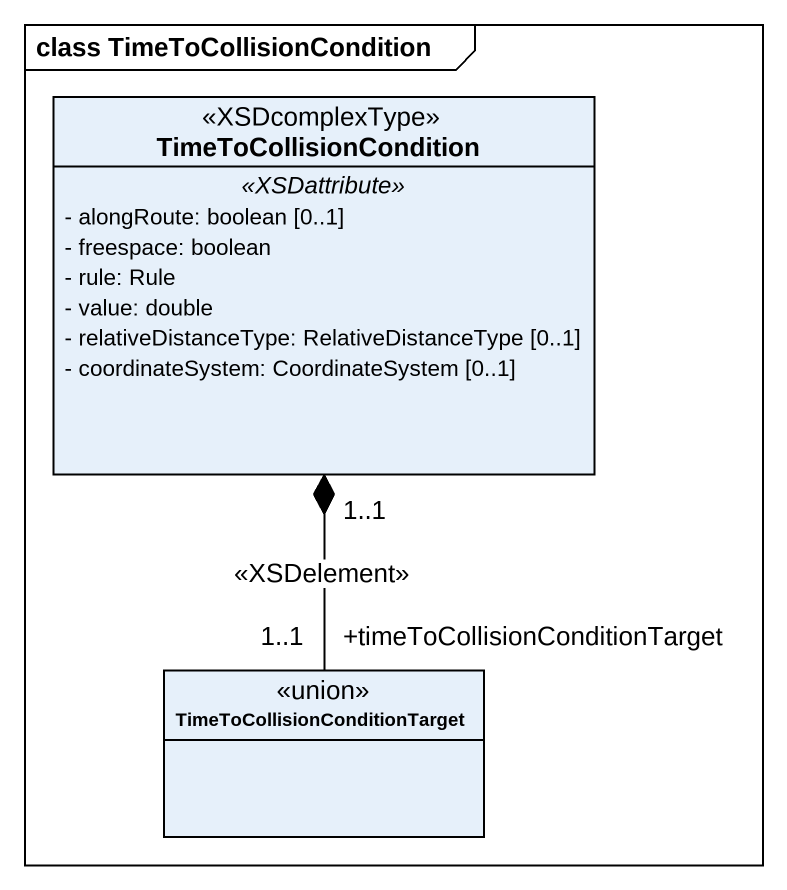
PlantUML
@startuml
mainframe class TimeToCollisionCondition
hide circle
hide empty members
skinparam classAttributeIconSize 0
class TimeToCollisionCondition <<XSDcomplexType>> {
  .. <<XSDattribute>> ..
  - alongRoute: boolean [0..1]
  - freespace: boolean
  - rule: Rule
  - value: double
  - relativeDistanceType: RelativeDistanceType [0..1]
  - coordinateSystem: CoordinateSystem [0..1]
}
class "TimeToCollisionConditionTarget" as TimeToCollisionConditionTarg <<union>>
TimeToCollisionCondition "1..1" *-- "+timeToCollisionConditionTarget\n1..1" TimeToCollisionConditionTarg : <<XSDelement>>
@enduml
